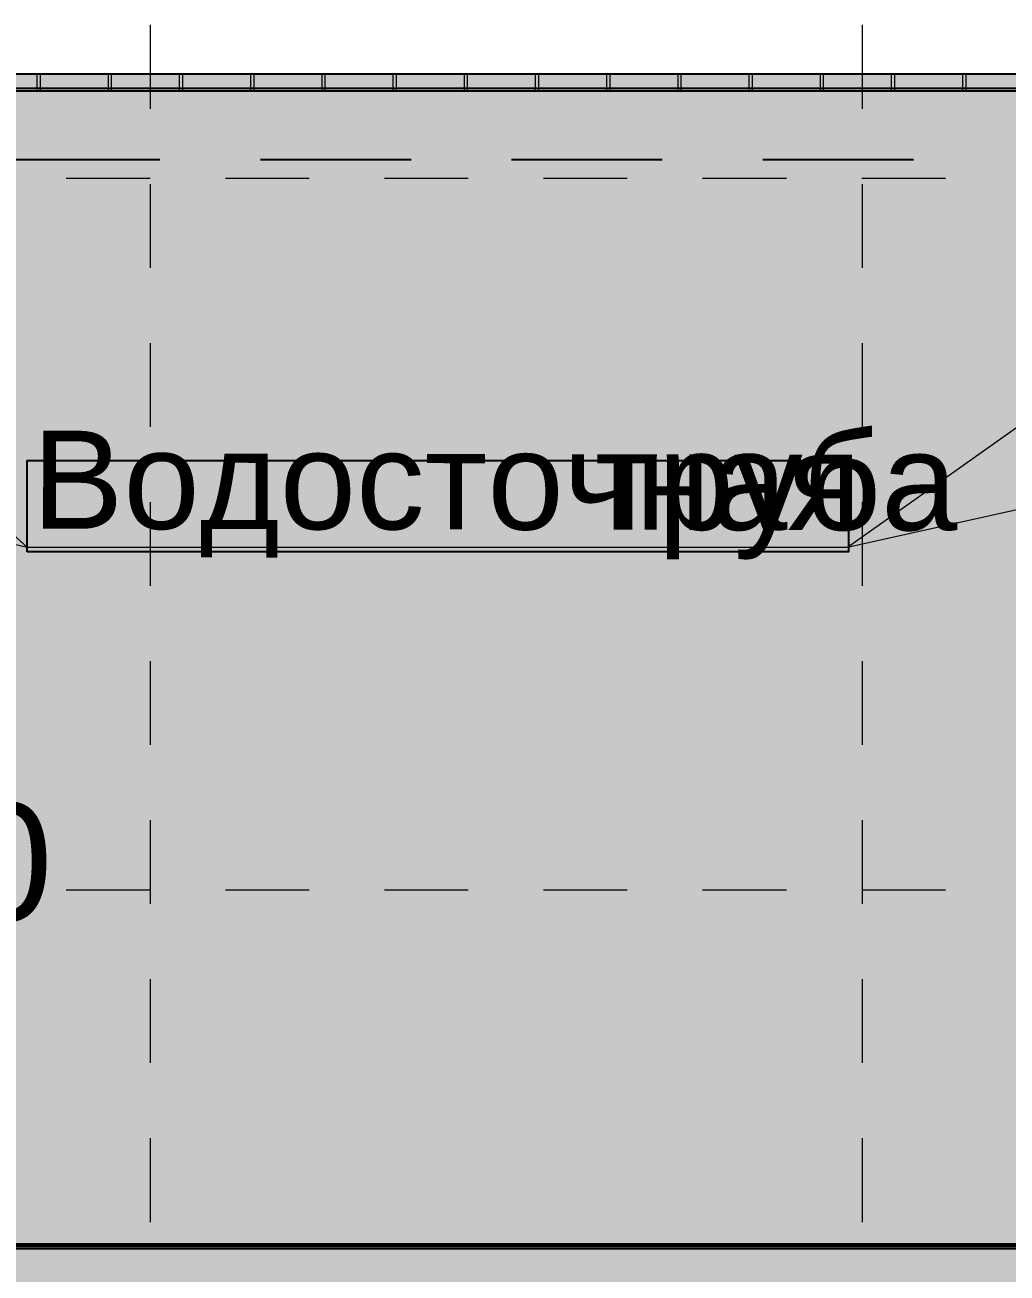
# Model space of a CAD drawing. Extents: x 8 to 21351, y 0 to 420.
# Drawn here: x 20620.3 to 20661.7, y 186.4 to 239 of the extents above; entities that cross this region are included whole.
import ezdxf

# ---------------------------------------------------------------- set-up
doc = ezdxf.new("R2010")
doc.units = 0
doc.styles.add('TEYPDFCAD_TEXT', font='arial.ttf')

msp = doc.modelspace()

# ---------------------------------------------------------------- hatches: boundary and pattern name
at = {"true_color": 0xffffff}
for points in [[(20807.867, 236.928), (20473.267, 236.928), (20473.267, 236.228), (20807.867, 236.228)], [(20620.378, 216.792), (20620.378, 220.64), (20654.985, 220.64), (20654.985, 216.792)]]:
    msp.add_hatch(color=0, dxfattribs=at).paths.add_polyline_path(points)
at = {"true_color": 0x7f7f7f}
for points in [[(20807.867, 187.53), (20473.267, 187.53), (20473.267, 236.33), (20807.867, 236.33)], [(20807.867, 187.53), (20473.267, 187.53), (20473.267, 187.631), (20807.867, 187.631)], [(20473.267, 187.53), (20807.867, 187.53), (20807.867, 187.428), (20473.267, 187.428)], [(20473.267, 138.73), (20473.267, 187.53), (20807.867, 187.53), (20807.867, 138.73)]]:
    msp.add_hatch(color=0, dxfattribs=at).paths.add_polyline_path(points)

# ---------------------------------------------------------------- linework, layer by layer
at = {"color": 7, "lineweight": 15}
for p, q in [((20625.569, 238.998), (20625.569, 235.47)), ((20655.569, 238.998), (20655.569, 235.47)), ((20807.867, 236.928), (20473.267, 236.928)), ((20620.942, 236.938), (20620.792, 236.938)), ((20620.792, 236.938), (20620.792, 236.218)), ((20620.942, 236.218), (20620.942, 236.938)), ((20623.942, 236.938), (20623.792, 236.938)), ((20623.792, 236.938), (20623.792, 236.218)), ((20623.942, 236.218), (20623.942, 236.938)), ((20626.942, 236.938), (20626.792, 236.938)), ((20626.792, 236.938), (20626.792, 236.218)), ((20626.942, 236.218), (20626.942, 236.938)), ((20629.942, 236.938), (20629.792, 236.938)), ((20629.792, 236.938), (20629.792, 236.218)), ((20629.942, 236.218), (20629.942, 236.938)), ((20632.942, 236.938), (20632.792, 236.938)), ((20632.792, 236.938), (20632.792, 236.218)), ((20632.942, 236.218), (20632.942, 236.938)), ((20635.942, 236.938), (20635.792, 236.938)), ((20635.792, 236.938), (20635.792, 236.218)), ((20635.942, 236.218), (20635.942, 236.938)), ((20638.942, 236.938), (20638.792, 236.938)), ((20638.792, 236.938), (20638.792, 236.218)), ((20638.942, 236.218), (20638.942, 236.938)), ((20641.942, 236.938), (20641.792, 236.938)), ((20641.792, 236.938), (20641.792, 236.218)), ((20641.942, 236.218), (20641.942, 236.938)), ((20644.942, 236.938), (20644.792, 236.938)), ((20644.792, 236.938), (20644.792, 236.218)), ((20644.942, 236.218), (20644.942, 236.938)), ((20647.942, 236.938), (20647.792, 236.938)), ((20647.792, 236.938), (20647.792, 236.218)), ((20647.942, 236.218), (20647.942, 236.938)), ((20650.942, 236.938), (20650.792, 236.938)), ((20650.792, 236.938), (20650.792, 236.218)), ((20650.942, 236.218), (20650.942, 236.938)), ((20653.942, 236.938), (20653.792, 236.938)), ((20653.792, 236.938), (20653.792, 236.218)), ((20653.942, 236.218), (20653.942, 236.938)), ((20656.942, 236.938), (20656.792, 236.938)), ((20656.792, 236.938), (20656.792, 236.218)), ((20656.942, 236.218), (20656.942, 236.938)), ((20659.942, 236.938), (20659.792, 236.938)), ((20659.792, 236.938), (20659.792, 236.218)), ((20659.942, 236.218), (20659.942, 236.938)), ((20473.267, 236.33), (20807.867, 236.33)), ((20473.267, 236.228), (20807.867, 236.228)), ((20620.792, 236.218), (20620.942, 236.218)), ((20623.792, 236.218), (20623.942, 236.218)), ((20626.792, 236.218), (20626.942, 236.218)), ((20629.792, 236.218), (20629.942, 236.218)), ((20632.792, 236.218), (20632.942, 236.218)), ((20635.792, 236.218), (20635.942, 236.218)), ((20638.792, 236.218), (20638.942, 236.218)), ((20641.792, 236.218), (20641.942, 236.218)), ((20644.792, 236.218), (20644.942, 236.218)), ((20647.792, 236.218), (20647.942, 236.218)), ((20650.792, 236.218), (20650.942, 236.218)), ((20653.792, 236.218), (20653.942, 236.218)), ((20656.792, 236.218), (20656.942, 236.218)), ((20659.792, 236.218), (20659.942, 236.218)), ((20625.56, 232.53), (20622.032, 232.53)), ((20632.263, 232.53), (20628.735, 232.53)), ((20638.966, 232.53), (20635.438, 232.53)), ((20645.668, 232.53), (20642.141, 232.53)), ((20652.371, 232.53), (20648.843, 232.53)), ((20659.074, 232.53), (20655.546, 232.53)), ((20625.569, 232.296), (20625.569, 228.768)), ((20655.569, 232.295), (20655.569, 228.767)), ((20625.569, 225.593), (20625.569, 222.065)), ((20655.569, 225.593), (20655.569, 222.065)), ((20625.569, 218.89), (20625.569, 215.362)), ((20655.569, 218.89), (20655.569, 215.362)), ((20625.569, 212.187), (20625.569, 208.659)), ((20655.569, 212.187), (20655.569, 208.659)), ((20625.569, 205.484), (20625.569, 201.956)), ((20655.569, 205.484), (20655.569, 201.956)), ((20625.56, 202.53), (20622.032, 202.53)), ((20632.263, 202.53), (20628.735, 202.53)), ((20638.966, 202.53), (20635.438, 202.53)), ((20645.668, 202.53), (20642.141, 202.53)), ((20652.371, 202.53), (20648.843, 202.53)), ((20659.074, 202.53), (20655.546, 202.53)), ((20625.569, 198.782), (20625.569, 195.254)), ((20655.569, 198.782), (20655.569, 195.254)), ((20625.569, 192.079), (20625.569, 188.551)), ((20655.569, 192.079), (20655.569, 188.551)), ((20473.267, 187.631), (20807.867, 187.631)), ((20807.867, 187.53), (20473.267, 187.53)), ((20473.267, 187.53), (20807.867, 187.53)), ((20807.867, 187.428), (20473.267, 187.428))]:
    msp.add_line(p, q, dxfattribs=at)
at = {"color": 0, "lineweight": 9, "true_color": 0xff5e5e}
for p, q in [((20539.055, 236.46), (20620.378, 216.992)), ((20620.378, 216.992), (20598.941, 236.244)), ((20654.948, 216.988), (20742.081, 236.469)), ((20654.948, 216.988), (20682.161, 236.289)), ((20620.378, 216.992), (20654.985, 216.992))]:
    msp.add_line(p, q, dxfattribs=at)
at = {"color": 0, "lineweight": 25, "true_color": 0xbfbf00}
for p, q in [((20619.629, 233.33), (20625.979, 233.33)), ((20630.212, 233.33), (20636.562, 233.33)), ((20640.795, 233.33), (20647.145, 233.33)), ((20651.379, 233.33), (20657.729, 233.33))]:
    msp.add_line(p, q, dxfattribs=at)
at = {"color": 0, "true_color": 0xffffff}
for points in [[(20807.867, 236.928), (20473.267, 236.928), (20473.267, 236.228), (20807.867, 236.228)], [(20620.378, 216.792), (20620.378, 220.64), (20654.985, 220.64), (20654.985, 216.792)]]:
    msp.add_lwpolyline(points, close=True, dxfattribs=at)
at = {"color": 0, "true_color": 0x7f7f7f}
for points in [[(20807.867, 187.53), (20473.267, 187.53), (20473.267, 236.33), (20807.867, 236.33)], [(20807.867, 187.53), (20473.267, 187.53), (20473.267, 187.631), (20807.867, 187.631)], [(20473.267, 187.53), (20807.867, 187.53), (20807.867, 187.428), (20473.267, 187.428)], [(20473.267, 138.73), (20473.267, 187.53), (20807.867, 187.53), (20807.867, 138.73)]]:
    msp.add_lwpolyline(points, close=True, dxfattribs=at)

# ---------------------------------------------------------------- texts
at = {"color": 0, "true_color": 0xff5e5e, "style": 'TEYPDFCAD_TEXT'}
for s, height, p in [('труба', 4.1381, (20644.303, 217.728)), ('Водосточная', 4.13808, (20620.579, 217.768))]:
    msp.add_text(s, height=height, rotation=-0.0974, dxfattribs=at).set_placement(p)
msp.add_text('12,00', height=4.9671, dxfattribs=at).set_placement((20604.102, 201.254))

doc.saveas('drawing.dxf')
